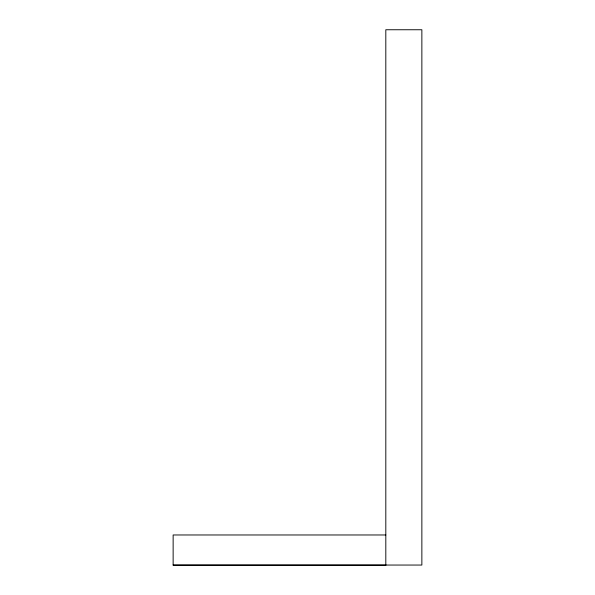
<?xml version="1.0" encoding="UTF-8"?>
<svg xmlns="http://www.w3.org/2000/svg" width="595" height="595" viewBox="0 0 595 595"><rect width="100%" height="100%" fill="white"/><g stroke="black" fill="none" stroke-linecap="round" stroke-linejoin="round"><path stroke-width="0.89" d="M385.813 534.972L173.138 534.972L173.138 565.25L385.813 565.25L385.813 29.75L421.862 29.75L421.862 565.049L385.813 565.049M173.138 564.982L385.813 564.982"/></g></svg>
